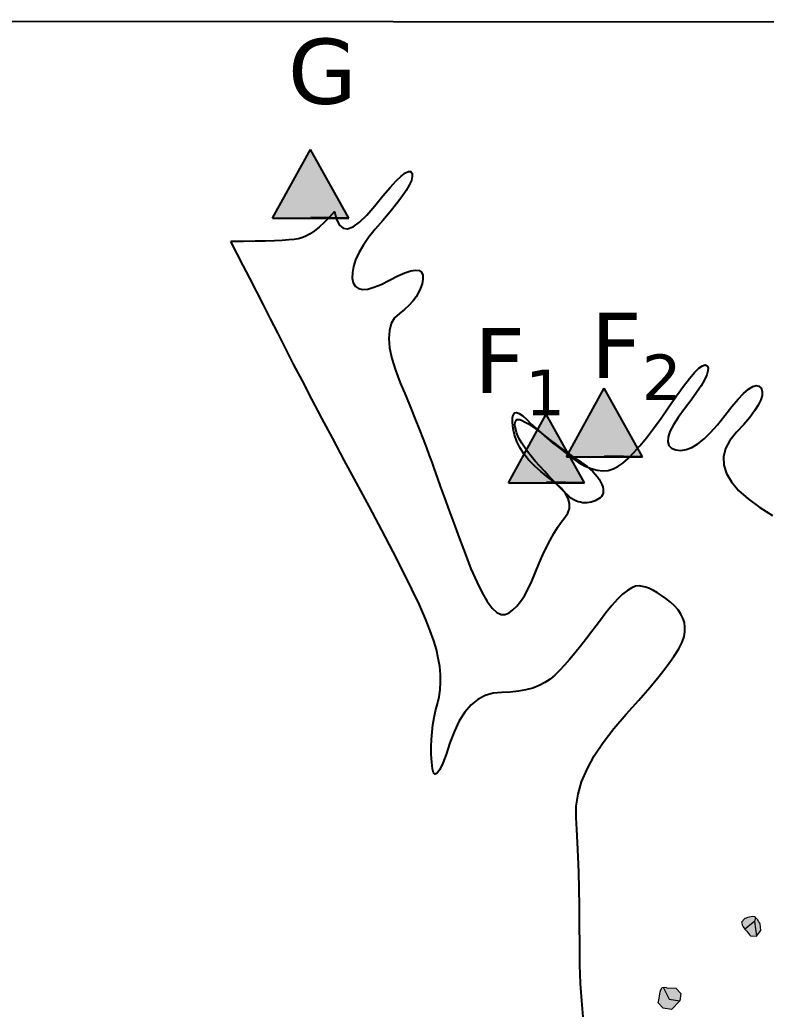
# Model space of a CAD drawing. Header units: metres. Extents: x -1178 to 134, y -250 to 398.
# Drawn here: x -812 to -743.3, y 306.3 to 398 of the extents above; entities that cross this region are included whole.
import ezdxf

# ---------------------------------------------------------------- set-up
doc = ezdxf.new("R2010")
doc.units = ezdxf.units.M
doc.header["$MEASUREMENT"] = 0
for name, color, linetype in [('Espace Papier - Cadre Visible', 250, 'Continuous'), ('Topo Dessin - Entrées', 250, 'Continuous'), ('Topo Dessin - Galeries', 10, 'Continuous'), ('Topo Dessin - Puits', 248, 'Continuous'), ('Topo Dessin - Spéléothèmes', 26, 'Continuous')]:
    doc.layers.add(name, color=color, linetype=linetype)
doc.styles.add('PUITS', font='WINGDNG3.TTF')
doc.linetypes.add('PUITS_2-', pattern='A,0.6,["q",PUITS,S=1,R=0,X=-0.4,Y=-1],0.6', length=1.2)

# ---------------------------------------------------------------- blocks, each defined once
blk = doc.blocks.new('*U109')
at = {"layer": 'Topo Dessin - Spéléothèmes'}
h = blk.add_hatch(color=255, dxfattribs=at)
h.dxf.hatch_style = 2
edge = h.paths.add_edge_path()
edge.add_spline(control_points=[(-0.642, 0.856), (-0.642, 0.856), (-1.177, 0.856), (-1.07, 0.428), (-0.963, 0), (-0.749, -0.748), (-0.749, -0.748), (-0.749, -0.748), (-0.107, -0.963), (-0.107, -0.963), (-0.107, -0.963), (0.642, -0.748), (0.642, -0.748), (0.642, -0.748), (0.963, 0.321), (0.963, 0.321), (0.963, 0.321), (0.749, 0.963), (0.749, 0.963), (0.749, 0.963), (0.107, 1.177), (0.107, 1.177), (0.107, 1.177), (-0.642, 0.856), (-0.642, 0.856)], knot_values=[0, 0, 0, 0, 1, 1, 1, 2, 2, 2, 3, 3, 3, 4, 4, 4, 5, 5, 5, 6, 6, 6, 7, 7, 7, 8, 8, 8, 8], degree=3, periodic=0)
at = {"layer": 'Topo Dessin - Spéléothèmes', "lineweight": 5}
blk.add_lwpolyline([(-0.963, 0.749), (0, 0), (0.963, 0.321)], dxfattribs=at)
at = {"layer": 'Topo Dessin - Spéléothèmes', "lineweight": 9}
blk.add_open_spline([(-0.642, 0.856), (-0.642, 0.856), (-1.177, 0.856), (-1.07, 0.428), (-0.963, 0), (-0.749, -0.748), (-0.749, -0.748), (-0.749, -0.748), (-0.107, -0.963), (-0.107, -0.963), (-0.107, -0.963), (0.642, -0.748), (0.642, -0.748), (0.642, -0.748), (0.963, 0.321), (0.963, 0.321), (0.963, 0.321), (0.749, 0.963), (0.749, 0.963), (0.749, 0.963), (0.107, 1.177), (0.107, 1.177), (0.107, 1.177), (-0.642, 0.856), (-0.642, 0.856)], degree=3, knots=[0, 0, 0, 0, 1, 1, 1, 2, 2, 2, 3, 3, 3, 4, 4, 4, 5, 5, 5, 6, 6, 6, 7, 7, 7, 8, 8, 8, 8], dxfattribs=at)
blk = doc.blocks.new('*U124')
at = {"layer": 'Topo Dessin - Spéléothèmes'}
h = blk.add_hatch(color=255, dxfattribs=at)
h.dxf.hatch_style = 2
edge = h.paths.add_edge_path()
edge.add_spline(control_points=[(-0.928, -0.162), (-0.928, -0.162), (-0.393, 0.479), (-0.073, 0.372), (0.248, 0.266), (0.569, 0.051), (0.569, 0.051), (0.569, 0.051), (0.89, -0.483), (0.89, -0.483), (0.89, -0.483), (0.783, -1.125), (0.783, -1.125), (0.783, -1.125), (0.248, -1.339), (0.248, -1.339), (0.248, -1.339), (-0.179, -1.125), (-0.5, -1.018), (-0.821, -0.911), (-1.035, -0.59), (-1.035, -0.59), (-1.035, -0.59), (-0.928, -0.162), (-0.928, -0.162)], knot_values=[0, 0, 0, 0, 1, 1, 1, 2, 2, 2, 3, 3, 3, 4, 4, 4, 5, 5, 5, 6, 6, 6, 7, 7, 7, 8, 8, 8, 8], degree=3, periodic=0)
at = {"layer": 'Topo Dessin - Spéléothèmes', "lineweight": 5}
for points in [[(0, 0), (-0.5, -1.018)], [(-0.094, 0.378), (0, 0), (0.783, -1.125)]]:
    blk.add_lwpolyline(points, dxfattribs=at)
at = {"layer": 'Topo Dessin - Spéléothèmes', "lineweight": 9}
blk.add_open_spline([(-0.928, -0.162), (-0.928, -0.162), (-0.393, 0.479), (-0.073, 0.372), (0.248, 0.266), (0.569, 0.051), (0.569, 0.051), (0.569, 0.051), (0.89, -0.483), (0.89, -0.483), (0.89, -0.483), (0.783, -1.125), (0.783, -1.125), (0.783, -1.125), (0.248, -1.339), (0.248, -1.339), (0.248, -1.339), (-0.179, -1.125), (-0.5, -1.018), (-0.821, -0.911), (-1.035, -0.59), (-1.035, -0.59), (-1.035, -0.59), (-0.928, -0.162), (-0.928, -0.162)], degree=3, knots=[0, 0, 0, 0, 1, 1, 1, 2, 2, 2, 3, 3, 3, 4, 4, 4, 5, 5, 5, 6, 6, 6, 7, 7, 7, 8, 8, 8, 8], dxfattribs=at)

msp = doc.modelspace()

# ---------------------------------------------------------------- hatches: boundary and pattern name
at = {"layer": 'Topo Dessin - Entrées'}
h = msp.add_hatch(color=256, dxfattribs=at)
h.dxf.hatch_style = 1
h.paths.add_polyline_path([(-788.707, 379.764), (-781.707, 379.764), (-785.231, 386.097)])
h = msp.add_hatch(color=256, dxfattribs=at)
h.dxf.hatch_style = 1
h.paths.add_polyline_path([(-761.648, 357.78), (-754.648, 357.78), (-758.171, 364.113)])
h = msp.add_hatch(color=256, dxfattribs=at)
h.dxf.hatch_style = 1
h.paths.add_polyline_path([(-766.993, 355.397), (-759.993, 355.397), (-763.516, 361.73)])

# ---------------------------------------------------------------- linework, layer by layer
at = {"layer": 'Espace Papier - Cadre Visible'}
msp.add_line((-660.487, 397.751), (-965.19, 398.018), dxfattribs=at)
at = {"layer": 'Topo Dessin - Entrées'}
for p, q in [((-788.707, 379.764), (-785.231, 386.097)), ((-781.707, 379.764), (-785.231, 386.097)), ((-788.707, 379.764), (-781.707, 379.764)), ((-781.707, 379.764), (-785.206, 379.843)), ((-761.648, 357.78), (-758.171, 364.113)), ((-754.648, 357.78), (-758.171, 364.113)), ((-766.993, 355.397), (-763.516, 361.73)), ((-759.993, 355.397), (-763.516, 361.73)), ((-761.648, 357.78), (-754.648, 357.78)), ((-754.648, 357.78), (-758.147, 357.859)), ((-766.993, 355.397), (-759.993, 355.397)), ((-759.993, 355.397), (-763.492, 355.476))]:
    msp.add_line(p, q, dxfattribs=at)
at = {"layer": 'Topo Dessin - Galeries'}
for points in [[(-782.998, 380.376), (-782.822, 379.635), (-782.564, 379.125), (-782.224, 378.846), (-781.803, 378.798), (-781.299, 378.981), (-780.714, 379.395), (-780.047, 380.041), (-779.298, 380.917), (-778.554, 381.831), (-777.9, 382.59), (-777.336, 383.194), (-776.862, 383.644), (-776.478, 383.938), (-776.185, 384.078), (-775.982, 384.062), (-775.869, 383.892), (-775.852, 383.607), (-775.937, 383.249), (-776.123, 382.818), (-776.411, 382.314), (-776.8, 381.737), (-777.291, 381.086), (-777.883, 380.362), (-778.576, 379.565), (-779.272, 378.752), (-779.868, 377.981), (-780.366, 377.253), (-780.765, 376.567), (-781.065, 375.923), (-781.267, 375.322), (-781.37, 374.763), (-781.374, 374.246), (-781.281, 373.809), (-781.092, 373.491), (-780.807, 373.291), (-780.426, 373.209), (-779.95, 373.246), (-779.377, 373.401), (-778.709, 373.674), (-777.945, 374.065), (-777.186, 374.461), (-776.535, 374.747), (-775.99, 374.923), (-775.553, 374.989), (-775.223, 374.946), (-775.001, 374.792), (-774.885, 374.529), (-774.877, 374.156), (-774.95, 373.732), (-775.08, 373.316), (-775.266, 372.909), (-775.508, 372.51), (-775.807, 372.12), (-776.162, 371.738), (-776.574, 371.365), (-777.042, 371), (-777.475, 370.585), (-777.781, 370.059), (-777.96, 369.424), (-778.012, 368.679), (-777.938, 367.824), (-777.736, 366.859), (-777.408, 365.784), (-776.952, 364.6), (-776.453, 363.401), (-775.993, 362.284), (-775.573, 361.249), (-775.192, 360.295), (-774.851, 359.423), (-774.549, 358.633), (-774.287, 357.924), (-774.064, 357.297), (-773.839, 356.653), (-773.568, 355.893), (-773.252, 355.017), (-772.891, 354.025), (-772.485, 352.916), (-772.034, 351.692), (-771.538, 350.351), (-770.996, 348.894), (-770.445, 347.481), (-769.919, 346.272), (-769.419, 345.266), (-768.943, 344.463), (-768.494, 343.863), (-768.069, 343.468), (-767.67, 343.275), (-767.297, 343.286), (-766.937, 343.445), (-766.58, 343.697), (-766.226, 344.043), (-765.875, 344.481), (-765.527, 345.012), (-765.181, 345.636), (-764.839, 346.353), (-764.499, 347.163), (-764.161, 347.991), (-763.822, 348.763), (-763.484, 349.478), (-763.145, 350.138), (-762.807, 350.74), (-762.469, 351.287), (-762.13, 351.777), (-761.792, 352.211), (-761.52, 352.624), (-761.38, 353.05), (-761.373, 353.491), (-761.498, 353.946), (-761.756, 354.415), (-762.147, 354.899), (-762.67, 355.396), (-763.326, 355.907), (-764.008, 356.431), (-764.612, 356.966), (-765.136, 357.513), (-765.582, 358.071), (-765.949, 358.64), (-766.236, 359.22), (-766.445, 359.812), (-766.575, 360.415), (-766.634, 360.96), (-766.631, 361.378), (-766.566, 361.67), (-766.439, 361.835), (-766.25, 361.873), (-765.999, 361.784), (-765.686, 361.568), (-765.311, 361.226), (-764.891, 360.816), (-764.443, 360.398), (-763.966, 359.971), (-763.461, 359.536), (-762.928, 359.092), (-762.367, 358.64), (-761.778, 358.179), (-761.16, 357.71), (-760.541, 357.283), (-759.947, 356.949), (-759.379, 356.709), (-758.836, 356.561), (-758.319, 356.506), (-757.827, 356.544), (-757.36, 356.675), (-756.919, 356.899), (-756.47, 357.221), (-755.982, 357.648), (-755.455, 358.179), (-754.888, 358.814), (-754.282, 359.554), (-753.636, 360.398), (-752.951, 361.346), (-752.226, 362.398), (-751.52, 363.423), (-750.889, 364.291), (-750.335, 365.001), (-749.857, 365.553), (-749.455, 365.948), (-749.13, 366.184), (-748.88, 366.263), (-748.707, 366.184), (-748.621, 365.984), (-748.633, 365.7), (-748.745, 365.331), (-748.955, 364.877), (-749.264, 364.339), (-749.671, 363.716), (-750.177, 363.009), (-750.782, 362.218), (-751.367, 361.429), (-751.814, 360.73), (-752.123, 360.122), (-752.294, 359.603), (-752.326, 359.175), (-752.22, 358.837), (-751.976, 358.589), (-751.594, 358.431), (-751.129, 358.382), (-750.635, 358.46), (-750.114, 358.664), (-749.564, 358.995), (-748.986, 359.453), (-748.379, 360.037), (-747.745, 360.748), (-747.082, 361.587), (-746.438, 362.415), (-745.858, 363.097), (-745.344, 363.632), (-744.894, 364.021), (-744.509, 364.263), (-744.189, 364.359), (-743.934, 364.308), (-743.743, 364.111), (-743.64, 363.811), (-743.647, 363.452), (-743.764, 363.033), (-743.991, 362.556), (-744.328, 362.019), (-744.775, 361.423), (-745.332, 360.768), (-745.999, 360.054), (-746.614, 359.307), (-747.015, 358.555), (-747.201, 357.797), (-747.172, 357.034), (-746.93, 356.265), (-746.473, 355.49), (-745.802, 354.71), (-744.916, 353.924), (-743.86, 353.145), (-742.677, 352.387)], [(-760.107, 306.242), (-760.248, 307.719), (-760.351, 309.314), (-760.414, 311.025), (-760.438, 312.854), (-760.447, 314.689), (-760.465, 316.418), (-760.492, 318.042), (-760.528, 319.561), (-760.572, 320.974), (-760.626, 322.282), (-760.689, 323.484), (-760.76, 324.582), (-760.755, 325.645), (-760.587, 326.744), (-760.256, 327.88), (-759.762, 329.052), (-759.105, 330.261), (-758.286, 331.506), (-757.303, 332.788), (-756.158, 334.106), (-755.002, 335.387), (-753.985, 336.557), (-753.109, 337.616), (-752.372, 338.563), (-751.776, 339.4), (-751.319, 340.125), (-751.002, 340.739), (-750.826, 341.242), (-750.752, 341.683), (-750.745, 342.112), (-750.803, 342.529), (-750.927, 342.933), (-751.117, 343.324), (-751.373, 343.704), (-751.695, 344.071), (-752.083, 344.425), (-752.496, 344.753), (-752.895, 345.041), (-753.278, 345.288), (-753.646, 345.494), (-753.999, 345.66), (-754.338, 345.785), (-754.661, 345.87), (-754.969, 345.915), (-755.289, 345.885), (-755.648, 345.746), (-756.047, 345.5), (-756.484, 345.146), (-756.96, 344.683), (-757.476, 344.113), (-758.031, 343.434), (-758.624, 342.647), (-759.225, 341.834), (-759.8, 341.077), (-760.349, 340.375), (-760.873, 339.728), (-761.371, 339.138), (-761.844, 338.602), (-762.291, 338.123), (-762.712, 337.698), (-763.147, 337.327), (-763.632, 337.005), (-764.169, 336.732), (-764.756, 336.509), (-765.395, 336.336), (-766.085, 336.212), (-766.826, 336.138), (-767.618, 336.113), (-768.408, 336.04), (-769.142, 335.822), (-769.821, 335.457), (-770.444, 334.948), (-771.011, 334.292), (-771.523, 333.491), (-771.979, 332.545), (-772.38, 331.452), (-772.732, 330.405), (-773.044, 329.593), (-773.315, 329.018), (-773.546, 328.678), (-773.736, 328.573), (-773.886, 328.705), (-773.995, 329.072), (-774.063, 329.675), (-774.097, 330.389), (-774.102, 331.092), (-774.079, 331.783), (-774.027, 332.461), (-773.947, 333.128), (-773.838, 333.783), (-773.7, 334.425), (-773.534, 335.056), (-773.382, 335.693), (-773.285, 336.356), (-773.243, 337.045), (-773.258, 337.759), (-773.327, 338.498), (-773.453, 339.263), (-773.634, 340.054), (-773.871, 340.87), (-774.195, 341.787), (-774.638, 342.883), (-775.201, 344.157), (-775.883, 345.608), (-776.685, 347.238), (-777.605, 349.045), (-778.645, 351.031), (-779.804, 353.194), (-780.991, 355.393), (-782.115, 357.485), (-783.174, 359.469), (-784.169, 361.347), (-785.101, 363.117), (-785.969, 364.78), (-786.773, 366.336), (-787.513, 367.785), (-788.211, 369.16), (-788.89, 370.492), (-789.549, 371.783), (-790.189, 373.033), (-790.808, 374.24), (-791.408, 375.406), (-791.989, 376.53), (-792.549, 377.612)]]:
    msp.add_lwpolyline(points, dxfattribs=at)
at = {"layer": 'Topo Dessin - Puits', "linetype": 'Continuous', "flags": 128}
msp.add_lwpolyline([(-782.998, 380.376), (-783.497, 379.836), (-783.972, 379.361), (-784.425, 378.95), (-784.854, 378.603), (-785.261, 378.321), (-785.644, 378.104), (-786.005, 377.951), (-786.342, 377.863), (-786.725, 377.81), (-787.22, 377.763), (-787.827, 377.722), (-788.546, 377.688), (-789.379, 377.659), (-790.323, 377.637), (-791.38, 377.622), (-792.549, 377.612)], dxfattribs=at)
at = {"layer": 'Topo Dessin - Puits', "linetype": 'PUITS_2-', "flags": 128}
msp.add_lwpolyline([(-761.574, 354.29), (-761.784, 354.49), (-762.025, 354.727), (-762.297, 355.002), (-762.6, 355.314), (-762.933, 355.663), (-763.297, 356.05), (-763.692, 356.474), (-764.118, 356.935), (-764.537, 357.404), (-764.913, 357.849), (-765.245, 358.272), (-765.533, 358.673), (-765.777, 359.05), (-765.977, 359.405), (-766.134, 359.738), (-766.246, 360.047), (-766.323, 360.327), (-766.373, 360.569), (-766.395, 360.774), (-766.389, 360.942), (-766.356, 361.073), (-766.295, 361.166), (-766.207, 361.222), (-766.091, 361.24), (-765.939, 361.217), (-765.744, 361.146), (-765.504, 361.029), (-765.221, 360.864), (-764.894, 360.653), (-764.524, 360.394), (-764.109, 360.089), (-763.651, 359.736), (-763.18, 359.37), (-762.726, 359.023), (-762.291, 358.695), (-761.873, 358.387), (-761.473, 358.099), (-761.091, 357.83), (-760.727, 357.58), (-760.38, 357.35), (-760.056, 357.128), (-759.757, 356.903), (-759.485, 356.674), (-759.238, 356.442), (-759.018, 356.207), (-758.823, 355.969), (-758.654, 355.728), (-758.512, 355.483), (-758.399, 355.244), (-758.32, 355.022), (-758.275, 354.817), (-758.265, 354.627), (-758.288, 354.453), (-758.346, 354.296), (-758.438, 354.155), (-758.563, 354.03), (-758.71, 353.921), (-758.865, 353.826), (-759.028, 353.746), (-759.199, 353.68), (-759.379, 353.629), (-759.566, 353.593), (-759.761, 353.571), (-759.965, 353.564), (-760.172, 353.575), (-760.377, 353.609), (-760.581, 353.666), (-760.783, 353.745), (-760.983, 353.847), (-761.182, 353.972), (-761.379, 354.12)], close=True, dxfattribs=at)

# ---------------------------------------------------------------- block references
at = {"layer": 'Topo Dessin - Spéléothèmes', "rotation": 333.434948822922}
for name, p in [('*U124', (-744.342, 315.011)), ('*U109', (-752.212, 307.859))]:
    msp.add_blockref(name, p, dxfattribs=at)

# ---------------------------------------------------------------- texts
at = {"layer": 'Topo Dessin - Entrées', "char_height": 6, "attachment_point": 1}
for s, insert in [('{\\fVerdana|b0|i0|c0|p34;G}', (-787.313, 396.3)), ('\\A1;{\\fVerdana|b0|i0|c0|p34;F\\H0.7x;\\S^ 2;}', (-759.445, 371.063)), ('\\A1;{\\fVerdana|b0|i0|c0|p34;F\\H0.7x;\\S^ 1;}', (-770.191, 369.669))]:
    msp.add_mtext_dynamic_manual_height_columns(s, width=13.49823, gutter_width=12.5, heights=[0], dxfattribs=dict(at, insert=insert))

doc.saveas('drawing.dxf')
